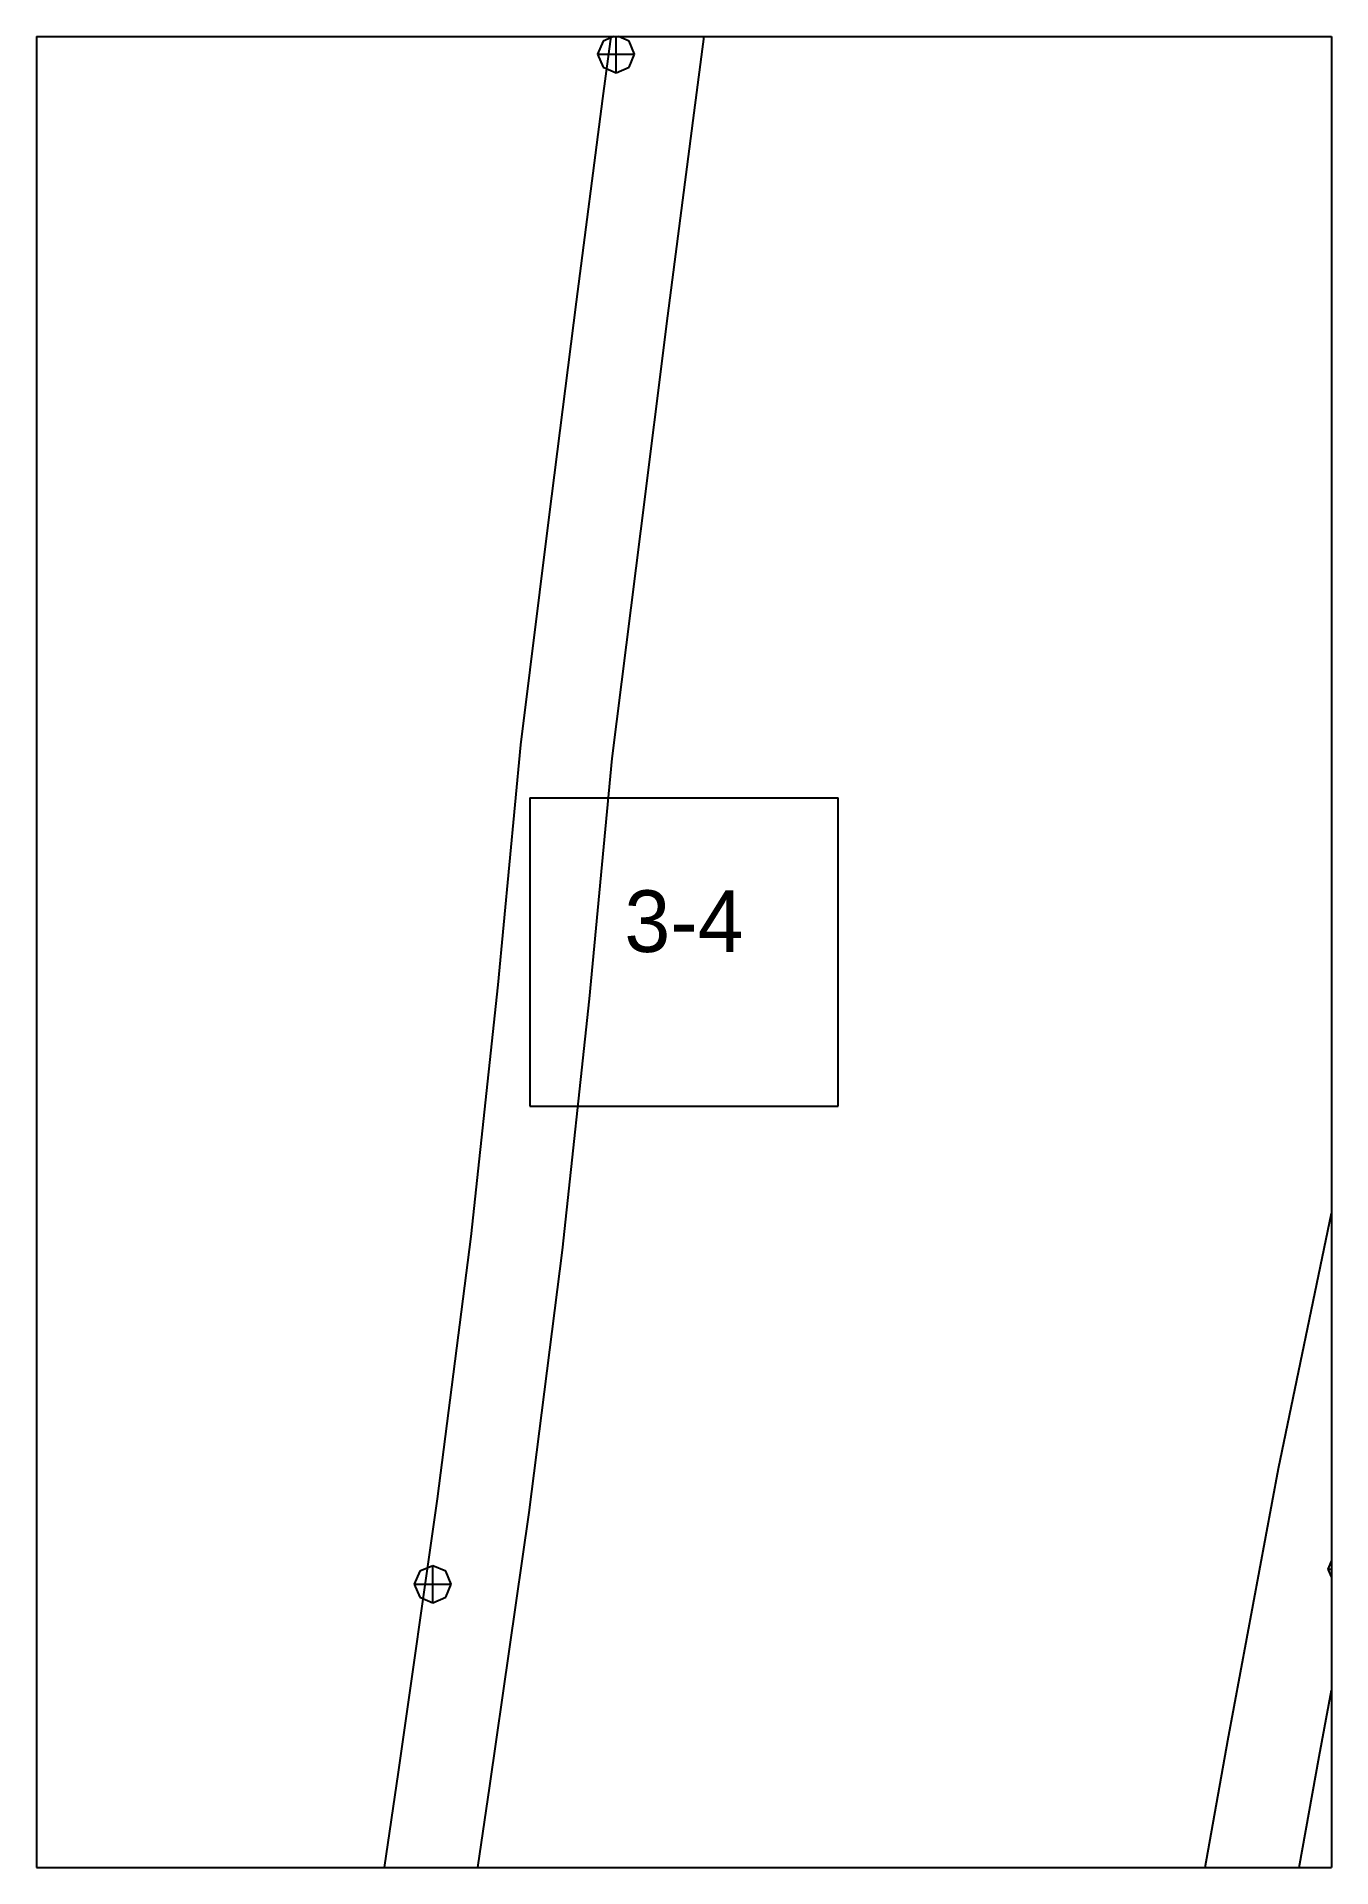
# Paper-space layout 'Plan 3-4' of a CAD drawing. Header units: metres, sheet in millimetres. Extents: x 0 to 210, y 0 to 297.
# The model-space entities are those that its viewports show. They can reach past a viewport. Long polylines and large blocks are cut down to what shows.
import ezdxf
from ezdxf.enums import TextEntityAlignment as Align

# ---------------------------------------------------------------- set-up
doc = ezdxf.new("R2010")
doc.units = ezdxf.units.M
for name, color, linetype in [('default', 7, 'Continuous'), ('TEXTLAYER', 7, 'Continuous'), ('VIEWPORTS', 7, 'Continuous')]:
    doc.layers.add(name, color=color, linetype=linetype)

msp = doc.modelspace()

# ---------------------------------------------------------------- linework, layer by layer
at = {"color": 9}
for p, q in [((630, -297), (630, -594)), ((630, -297), (630, -594)), ((840, -297), (840, -594)), ((840, -297), (840, -594)), ((420, -594), (630, -594)), ((420, -594), (630, -594)), ((630, -594), (840, -594)), ((630, -594), (630, -891)), ((630, -594), (840, -594)), ((630, -594), (630, -891)), ((840, -594), (1050, -594)), ((840, -594), (840, -891)), ((840, -594), (1050, -594)), ((840, -594), (840, -891)), ((710, -717.5), (760, -717.5)), ((710, -717.5), (710, -767.5)), ((760, -767.5), (760, -717.5)), ((710, -767.5), (760, -767.5)), ((420, -891), (630, -891)), ((420, -891), (630, -891)), ((630, -891), (840, -891)), ((630, -891), (630, -1188)), ((630, -891), (840, -891)), ((630, -891), (630, -1188)), ((840, -891), (1050, -891)), ((840, -891), (840, -1188)), ((840, -891), (1050, -891)), ((840, -891), (840, -1188))]:
    msp.add_line(p, q, dxfattribs=at)
at = {"layer": 'default', "color": 7, "linetype": 'Continuous'}
for p, q in [((721.81, -604.05), (725.96, -573.16)), ((736.63, -606.34), (740.78, -575.47)), ((723.99, -593.85), (721.87, -594.72)), ((726.11, -594.72), (723.99, -593.85)), ((723.99, -599.85), (723.99, -593.85)), ((721.87, -594.72), (720.99, -596.85)), ((720.99, -596.85), (721.87, -598.97)), ((720.99, -596.85), (726.99, -596.85)), ((726.99, -596.85), (726.11, -594.72)), ((726.11, -598.97), (726.99, -596.85)), ((721.87, -598.97), (723.99, -599.85)), ((723.99, -599.85), (726.11, -598.97)), ((717.58, -637.02), (721.81, -604.05)), ((732.4, -639.29), (736.63, -606.34)), ((713.15, -671.98), (717.58, -637.02)), ((727.98, -674.23), (732.4, -639.29)), ((708.53, -708.88), (713.15, -671.98)), ((723.36, -711.12), (727.98, -674.23)), ((704.86, -747.85), (708.53, -708.88)), ((719.69, -750.09), (723.36, -711.12)), ((840.15, -784.14), (849.5, -744.04)), ((700.47, -788.65), (704.86, -747.85)), ((715.3, -790.88), (719.69, -750.09)), ((831.43, -826.27), (840.15, -784.14)), ((695.04, -831.2), (700.47, -788.65)), ((709.87, -833.43), (715.3, -790.88)), ((823.22, -870.43), (831.43, -826.27)), ((688.67, -875.54), (695.04, -831.2)), ((838, -873.01), (846.19, -828.92)), ((703.5, -877.77), (709.87, -833.43)), ((840.31, -840.48), (839.43, -842.6)), ((842.43, -839.6), (840.31, -840.48)), ((692.14, -842.94), (691.26, -845.06)), ((694.26, -842.06), (692.14, -842.94)), ((696.38, -842.94), (694.26, -842.06)), ((694.26, -848.06), (694.26, -842.06)), ((697.26, -845.06), (696.38, -842.94)), ((839.43, -842.6), (840.31, -844.72)), ((839.43, -842.6), (845.43, -842.6)), ((691.26, -845.06), (692.14, -847.18)), ((691.26, -845.06), (697.26, -845.06)), ((696.38, -847.18), (697.26, -845.06)), ((840.31, -844.72), (842.43, -845.6)), ((692.14, -847.18), (694.26, -848.06)), ((694.26, -848.06), (696.38, -847.18)), ((814.92, -916.5), (823.22, -870.43)), ((829.71, -919.03), (838, -873.01)), ((681.98, -921.76), (688.67, -875.54)), ((696.81, -923.99), (703.5, -877.77))]:
    msp.add_line(p, q, dxfattribs=at)

# ---------------------------------------------------------------- texts
at = {"layer": 'TEXTLAYER', "color": 1}
msp.add_text('3-4', height=10, dxfattribs=at).set_placement((735, -742.5), align=Align.CENTER)

psp = doc.layouts.new('Plan 3-4')

# ---------------------------------------------------------------- viewports
at = {"layer": 'VIEWPORTS'}
psp.add_viewport(center=(105, 148.5), size=(210, 297), view_center_point=(735, -742.5), view_height=297, dxfattribs=at)

doc.saveas('drawing.dxf')
